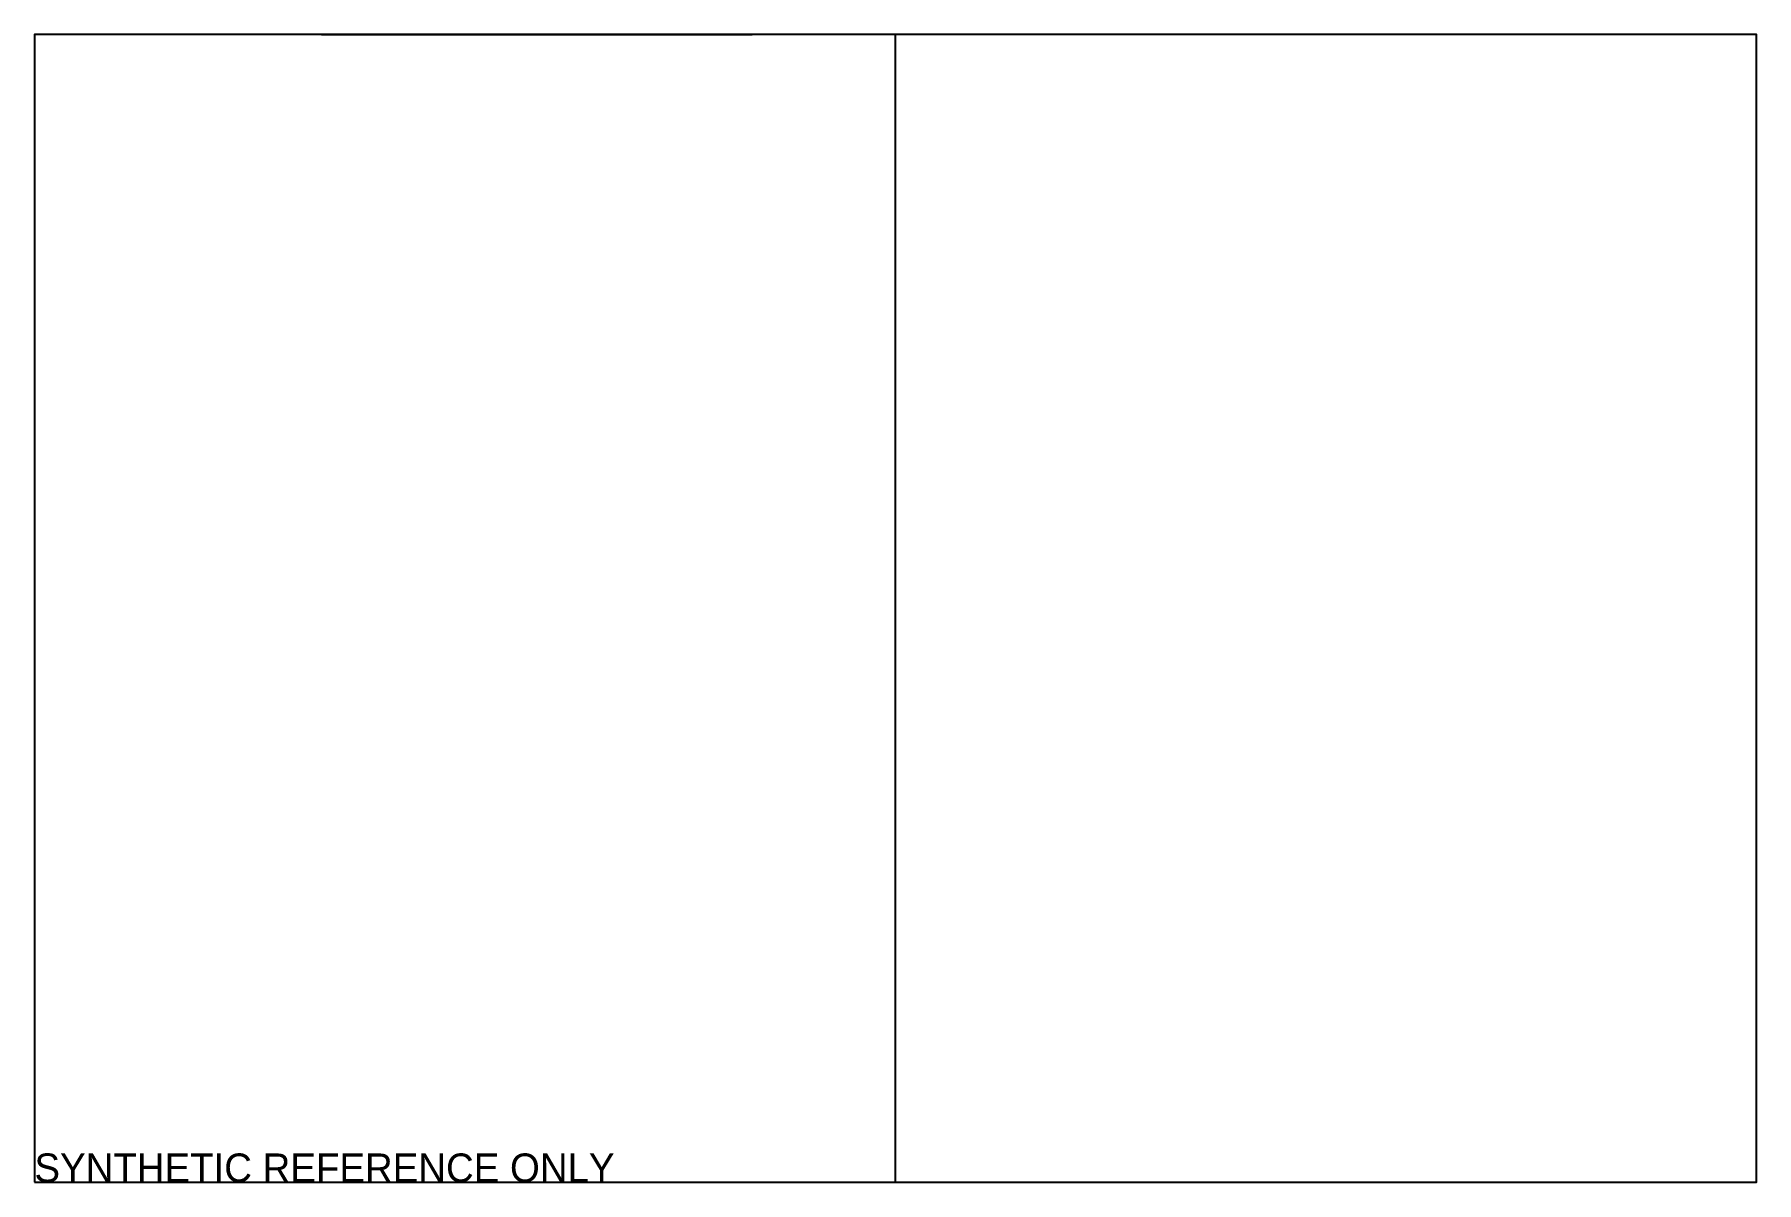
# Model space of a CAD drawing. Header units: inches. Extents: x 0 to 236, y 0 to 157.
import ezdxf

# ---------------------------------------------------------------- set-up
doc = ezdxf.new("R2010")
doc.units = ezdxf.units.IN
for name, color, linetype in [('DOOR', 7, 'Continuous'), ('REFERENCE', 7, 'Continuous'), ('WALL', 7, 'Continuous'), ('WINDOW', 7, 'Continuous')]:
    doc.layers.add(name, color=color, linetype=linetype)

msp = doc.modelspace()

# ---------------------------------------------------------------- linework, layer by layer
at = {"layer": 'DOOR'}
for p, q in [((118.11, 43.31), (118.11, 78.74)), ((31.5, 0), (66.93, 0))]:
    msp.add_line(p, q, dxfattribs=at)
at = {"layer": 'WALL'}
msp.add_line((118.11, 0), (118.11, 157.48), dxfattribs=at)
msp.add_lwpolyline([(0, 0), (236.22, 0), (236.22, 157.48), (0, 157.48)], close=True, dxfattribs=at)
at = {"layer": 'WINDOW'}
msp.add_line((39.37, 157.48), (98.43, 157.48), dxfattribs=at)

# ---------------------------------------------------------------- texts
at = {"layer": 'REFERENCE'}
msp.add_text('SYNTHETIC REFERENCE ONLY', height=3.937, dxfattribs=at).set_placement((0, 0))

doc.saveas('drawing.dxf')
